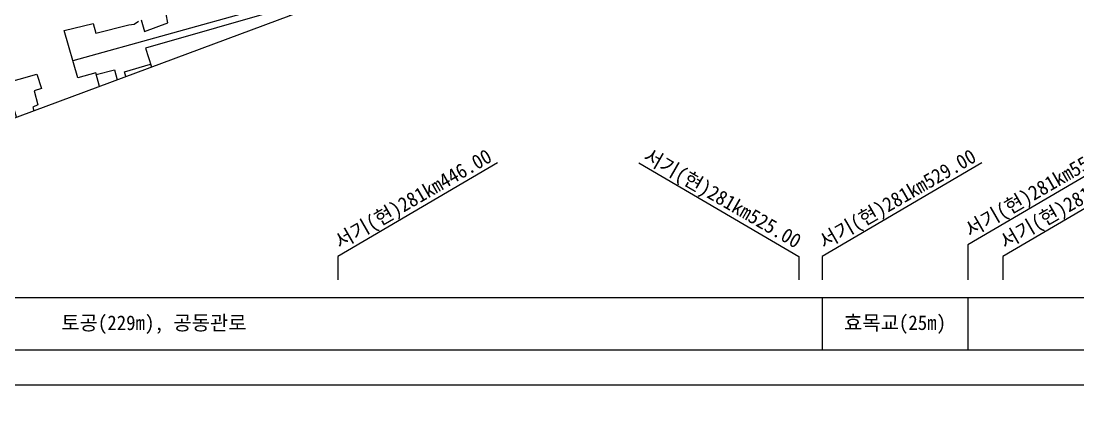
# Model space of a CAD drawing. Header units: millimetres. Extents: x 3302 to 4098, y 1103 to 1809.
# Drawn here: x 3483.4 to 3664.5, y 1341.5 to 1409.1 of the extents above; entities that cross this region are included whole.
import ezdxf
from ezdxf.enums import TextEntityAlignment as Align
from ezdxf.xclip import XClip

# ---------------------------------------------------------------- set-up
doc = ezdxf.new("R2010")
doc.units = ezdxf.units.MM
doc.header["$LTSCALE"] = 10
doc.header["$MEASUREMENT"] = 0
doc.header["$XCLIPFRAME"] = 2
for name, color, linetype in [('TT-TABL-LIN1', 4, 'Continuous'), ('TT-TABL-LIN2', 1, 'Continuous'), ('TT-TABL-TEX2', 3, 'Continuous'), ('TZ-BASE', 253, 'Continuous'), ('TZ-LEAL', 1, 'Continuous'), ('TZ-LEAT', 3, 'Continuous')]:
    doc.layers.add(name, color=color, linetype=linetype)
doc.layers.add('TX-PAPR', color=2, linetype='Continuous', plot=False)
doc.styles.get("Standard").update_dxf_attribs({"font": 'GulimChe.ttf'})

# ---------------------------------------------------------------- blocks, each defined once
blk = doc.blocks.new('JD-DRDHDHDFHDHF')
at = {"layer": 'TZ-BASE', "extrusion": (-0.000516495, -0.000115799, 1), "elevation": 39.81, "flags": 128}
blk.add_lwpolyline([(141.49, -23.23), (141.72, -24.26), (109.6, -33.2)], dxfattribs=at)
at = {"layer": 'TZ-BASE', "elevation": 41.26, "flags": 128}
blk.add_lwpolyline([(118.45, -35.08), (122.88, -33.74), (123.45, -35.62), (119.02, -36.96), (118.45, -35.08)], dxfattribs=at)
at = {"layer": 'TZ-BASE', "extrusion": (-0.0005981, 0.002203, 0.999997), "elevation": 39.72, "flags": 128}
blk.add_lwpolyline([(113.64, -35.64), (116.76, -34.79), (118.73, -42.26), (117.24, -42.53)], dxfattribs=at)
at = {"layer": 'TZ-BASE'}
for points in [[(267.21, -54.46, 39.17), (250.9, 9.45, 38.94), (250.84, 12.07, 38.94), (251.35, 14.25, 38.94), (252.56, 17.01, 38.94), (253.87, 18.95, 38.94), (255.82, 20.97, 38.94), (258.98, 23.29, 38.94), (262.04, 25.41, 38.94), (263.5, 26.2, 38.94), (272.85, 26.45, 38.94), (315.92, 26.19, 38.79)], [(244.99, -37.77, 39.68), (245.65, -38.06, 39.61), (233.2, 10.36, 39.54), (232.91, 11.13, 39.59), (232.29, 12.06, 39.49), (230.99, 13.31, 39.61), (229.42, 14.52, 39.68), (227.48, 15.14, 40.09), (224.52, 15.74, 40.46), (221.87, 15.64, 40.77), (217.44, 14.89, 40.97), (173.19, 6.86, 44.95), (159.57, 4.56, 45.22), (154.71, 3.97, 45.32), (146.76, 2.86, 45.45), (141.08, 2.42, 45.74), (140.35, 2.27, 45.83), (122.63, -2.67, 46.36), (118.2, -4.13, 46.45), (108.03, -8.22, 46.06), (86.17, -18.22, 45.96)], [(107.98, -8.55, 48.12), (118.83, -4.25, 48.07), (128.42, -1.48, 47.91), (140.65, 2.01, 47.38), (148.12, 2.64, 47.38), (160.46, 4.35, 47.37), (179.43, 7.48, 47.31), (192.99, 9.93, 47.03), (211.06, 13.15, 46.15), (220.51, 14.94, 42.87), (223.3, 15.28, 42.77), (224.73, 15.19, 42.75), (227.34, 14.64, 42.68), (229.61, 14.03, 42.61), (231.66, 12.24, 42.62), (232.57, 10.98, 42.61), (233.39, 8.84, 42.59), (244.84, -37.08, 41.8)], [(253.29, -55.62, 39.31), (236.68, 11.5, 39.05), (233.54, 15.94, 39.59)], [(269.72, -54.25, 39.07), (261.11, -19.92, 38.89), (254.55, 7.35, 39.05)], [(244.85, 5.23, 38.87), (259.79, -55.08, 39.17)], [(260.24, -55.04, 39.24), (245.3, 5.39, 39.03)], [(236.62, -4.8, 39.38), (235.23, -5.09, 39.38), (243.39, -35.97, 39.7), (243.74, -36.54, 39.68), (243.98, -36.83, 39.68), (244.99, -37.77, 39.68)], [(88.63, -39.62, 70), (103.4, -35.47, 66.95), (104.22, -37.93, 66.98), (104.22, -37.93, 76.77), (102.96, -38.3, 76.77), (103.6, -40.74, 76.77), (102.72, -41.11, 76.77), (103.73, -44.92, 76.77), (103.26, -45.1, 76.77), (105.29, -52.41, 76.77), (105.85, -52.29, 76.77), (106.78, -55.64, 76.77), (107.5, -55.44, 76.77), (108.87, -60.54, 76.77), (108.25, -60.81, 76.77), (109.37, -64.33, 76.77), (108.79, -64.5, 76.77), (110.81, -71.63, 76.77), (111.24, -71.65, 76.77), (112.34, -75.13, 76.77), (112.61, -75.12, 76.77), (112.64, -75.78, 76.77), (113.06, -75.65, 76.77), (113.73, -77.89, 76.77), (124.42, -74.79, 76.77), (122.93, -69.47, 76.77), (122.83, -68.26, 76.77), (122.64, -67.85, 76.77), (122.4, -67.55, 76.77), (122.26, -67.09, 78.5), (123.98, -66.18, 78.48), (122.7, -62.21, 78.45), (120.53, -62.76, 78.41), (120.5, -62.04, 76.56), (120.67, -61.58, 76.56), (120.71, -61, 76.56), (120.6, -60.63, 76.56), (120.12, -60, 76.56), (117.47, -50.17, 76.56), (117.67, -49.87, 76.56), (117.71, -49.41, 76.56), (117.63, -48.91, 76.56), (117.43, -48.53, 76.56), (117.06, -48.14, 76.56), (116.84, -47.61, 78.45), (118.57, -47, 78.45), (117.35, -42.63, 78.43), (115.39, -43.37, 78.45), (115.55, -42.31, 76.92), (115.68, -41.84, 76.89), (115.6, -41.38, 76.77), (115.51, -41.06, 76.77), (114.94, -40.59, 76.7), (113.55, -35.23, 76.73), (113.55, -35.23, 76.73), (110.47, -36.12, 76.74), (110.47, -36.12, 66.96), (108.13, -27.99, 66.83), (113.07, -26.81, 66.83), (113.07, -26.81, 79.52), (113.53, -28.47, 79.52), (119.18, -27.05, 79.52), (120.09, -26.91, 79.52), (120.82, -26.39, 79.52)], [(121.3, -26.17, 81.03), (121.85, -28.16, 81.13), (125.85, -26.71, 81.13), (125.56, -25.2, 81.17)], [(88.63, -39.62, 70), (103.4, -35.47, 66.95), (104.22, -37.93, 66.98), (104.22, -37.93, 76.77), (102.96, -38.3, 76.77), (103.6, -40.74, 76.77), (102.72, -41.11, 76.77), (103.73, -44.92, 76.77), (103.26, -45.1, 76.77), (105.29, -52.41, 76.77), (105.85, -52.29, 76.77), (106.78, -55.64, 76.77), (107.5, -55.44, 76.77), (108.87, -60.54, 76.77), (108.25, -60.81, 76.77), (109.37, -64.33, 76.77), (108.79, -64.5, 76.77), (110.81, -71.63, 76.77), (111.24, -71.65, 76.77), (112.34, -75.13, 76.77), (112.61, -75.12, 76.77), (112.64, -75.78, 76.77), (113.06, -75.65, 76.77), (113.73, -77.89, 76.77), (124.42, -74.79, 76.77), (122.93, -69.47, 76.77), (122.83, -68.26, 76.77), (122.64, -67.85, 76.77), (122.4, -67.55, 76.77), (122.26, -67.09, 78.5), (123.98, -66.18, 78.48), (122.7, -62.21, 78.45), (120.53, -62.76, 78.41), (120.5, -62.04, 76.56), (120.67, -61.58, 76.56), (120.71, -61, 76.56), (120.6, -60.63, 76.56), (120.12, -60, 76.56), (117.47, -50.17, 76.56), (117.67, -49.87, 76.56), (117.71, -49.41, 76.56), (117.63, -48.91, 76.56), (117.43, -48.53, 76.56), (117.06, -48.14, 76.56), (116.84, -47.61, 78.45), (118.57, -47, 78.45), (117.35, -42.63, 78.43), (115.39, -43.37, 78.45), (115.55, -42.31, 76.92), (115.68, -41.84, 76.89), (115.6, -41.38, 76.77), (115.51, -41.06, 76.77), (114.94, -40.59, 76.7), (113.55, -35.23, 76.73), (113.55, -35.23, 76.73), (110.47, -36.12, 76.74), (110.47, -36.12, 66.96), (108.13, -27.99, 66.83), (113.07, -26.81, 66.83), (113.07, -26.81, 79.52), (113.53, -28.47, 79.52), (119.18, -27.05, 79.52), (120.09, -26.91, 79.52), (120.82, -26.39, 79.52)], [(121.3, -26.17, 81.03), (121.85, -28.16, 81.13), (125.85, -26.71, 81.13), (125.56, -25.2, 81.17)], [(172.21, -22.22, 39.75), (210.18, -11.75, 39.7), (218.89, -42.44, 39.75), (213.95, -43.8, 39.75), (214.29, -44.57, 39.79), (215.13, -45.42, 39.79), (216.1, -46.01, 39.79), (217.01, -46.06, 39.77), (236.69, -40.59, 39.65), (237, -40.37, 39.65), (237.32, -40.05, 39.65), (237.45, -39.78, 39.65), (237.31, -38.8, 39.7)], [(148.88, -25.62, 39.86), (148.41, -27.08, 39.86), (148.24, -29.03, 39.9), (148.19, -29.1, 39.88), (148.12, -29.15, 39.88), (148.02, -29.19, 39.88), (147.94, -29.18, 39.88), (147.9, -29.14, 39.88), (146.37, -24.07, 39.83), (122.03, -31.04, 39.81), (123.71, -36.06, 39.77), (118.78, -37.31, 39.77), (128.12, -70.87, 39.81), (131.9, -69.7, 39.83), (132.03, -69.68, 39.81), (132.09, -69.73, 39.81), (132.16, -69.81, 39.81), (132.2, -69.89, 39.81), (132.2, -69.97, 39.83), (132.18, -70.08, 39.83), (121.07, -83.35, 39.72), (120.32, -83.92, 39.7), (119.26, -84.35, 39.7), (117.78, -84.5, 39.7), (116.89, -84.34, 39.7), (114.63, -82.43, 39.74)], [(102.03, -49.96, 39.39), (98.28, -37.13, 39.4), (88.26, -40.52, 39.4), (100.13, -84.14, 39.45), (105.62, -82.65, 39.59)], [(88.33, -38.59, 46.03), (86.62, -39.22, 46.12), (90.64, -54.91, 44.14), (100.45, -88.05, 40.16), (100.79, -87.73, 40.14), (100.14, -84.54, 39.69), (105.15, -82.96, 39.69), (106.9, -88.29, 40.28), (100.27, -90.5, 40.14), (101.19, -92.82, 40.04), (107.93, -90.88, 39.76), (109.71, -88.91, 39.66), (109.96, -88.41, 39.66), (110.45, -87.53, 39.43), (110.47, -87.43, 39.39)]]:
    blk.add_polyline3d(points, dxfattribs=at)
blk = doc.blocks.new('JD-경부고속하선표_190503')
at = {"layer": 'TT-TABL-LIN1'}
blk.add_lwpolyline([(2, 114), (785.58, 114), (785.58, 39), (2, 39)], close=True, dxfattribs=at)
at = {"layer": 'TT-TABL-LIN2'}
for points in [[(785.58, 105), (9.33, 105)], [(785.58, 99), (9.33, 99)]]:
    blk.add_lwpolyline(points, dxfattribs=at)

msp = doc.modelspace()

# ---------------------------------------------------------------- linework, layer by layer
at = {"layer": 'TX-PAPR'}
msp.add_lwpolyline([(3343.64, 1501.11), (3555.94, 1579.93), (3776.9, 1578.2), (4077.37, 1508.63), (4043.21, 1362.57), (3759.18, 1428.33), (3582.32, 1429.72), (3421.7, 1370.09), (3343.64, 1501.11)], dxfattribs=at)
at = {"layer": 'TZ-LEAL'}
for points in [[(3673.07, 1386.9), (3645.68, 1370.87), (3645.68, 1364.87)], [(3565.07, 1384.9), (3537.68, 1368.87), (3537.68, 1364.87)], [(3589.3, 1384.9), (3616.68, 1368.87), (3616.68, 1364.87)], [(3648.07, 1384.9), (3620.68, 1368.87), (3620.68, 1364.87)], [(3679.07, 1384.9), (3651.68, 1368.87), (3651.68, 1364.87)], [(3620.68, 1361.87), (3620.68, 1352.87)], [(3645.68, 1361.87), (3645.68, 1352.87)]]:
    msp.add_lwpolyline(points, dxfattribs=at)

# ---------------------------------------------------------------- block references
at = {"layer": 'TT-TABL-LIN2'}
msp.add_blockref('JD-경부고속하선표_190503', (3306.11, 1247.87), dxfattribs=at)
at = {"layer": 'TZ-BASE'}
ref = msp.add_blockref('JD-DRDHDHDFHDHF', (3382.7, 1435.54), dxfattribs=at)
XClip(ref).set_block_clipping_path([(-39.0635841629, 65.5650149224), (173.2422440226, 144.3902753607), (394.1932433548, 142.6534344017), (694.6667461647, 73.0834723739), (660.5091346288, -72.9759921391), (376.4732620776, -7.2119075089), (199.6187412431, -5.8216980213), (38.9991202899, -65.4568176095)])

# ---------------------------------------------------------------- texts
at = {"layer": 'TT-TABL-TEX2'}
for s, p in [('토공(229m), 공동관로', (3506.18, 1357.37)), ('효목교(25m)', (3633.18, 1357.37))]:
    msp.add_text(s, height=2.5, dxfattribs=at).set_placement(p, align=Align.MIDDLE)
at = {"layer": 'TZ-LEAT'}
for s, rotation, p in [('서기(현)281km554.00', 30, (3659.18, 1379.66)), ('서기(현)281km446.00', 30, (3551.18, 1377.66)), ('서기(현)281km525.00', 330, (3602.99, 1377.78)), ('서기(현)281km529.00', 30, (3634.18, 1377.66)), ('서기(현)281km560.00', 30, (3665.18, 1377.66))]:
    msp.add_text(s, height=2.5, rotation=rotation, dxfattribs=at).set_placement(p, align=Align.CENTER)

doc.saveas('drawing.dxf')
